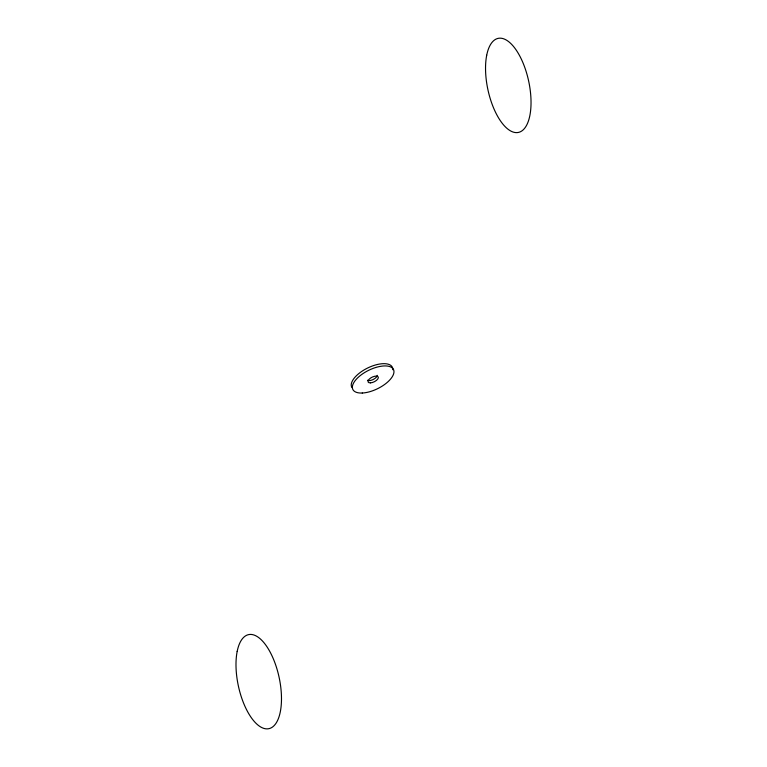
<?xml version="1.0" encoding="UTF-8"?>
<svg xmlns="http://www.w3.org/2000/svg" width="767" height="767" viewBox="0 0 767 767"><rect width="100%" height="100%" fill="white"/><g stroke="black" fill="none" stroke-linecap="round" stroke-linejoin="round"><path stroke-width="1.15" d="M351.804 387.373A22.636 10.211 -26.2 0 1 369.857 366.99A22.636 10.211 -26.2 0 1 392.838 369.732M377.239 375.351A5.657 2.55 -26.2 0 1 373.251 379.464A5.657 2.55 -26.2 0 1 367.47 380.25M486.709 55.234A48.11 20.824 77.8 0 0 512.807 131.943A48.11 20.824 77.8 0 0 525.309 68.963A48.11 20.824 77.8 0 0 486.709 55.234M237.166 651.471A48.11 20.824 77.8 0 0 263.254 728.19A48.11 20.824 77.8 0 0 275.756 665.2A48.11 20.824 77.8 0 0 237.166 651.471M362.283 393.02A22.636 10.211 -26.2 0 0 393.96 372.005A22.636 10.211 -26.2 0 0 363.222 373.433A22.636 10.211 -26.2 0 0 362.283 393.02M370.442 382.867A5.657 2.55 -26.2 0 0 378.352 377.613A5.657 2.55 -26.2 0 0 370.672 377.978A5.657 2.55 -26.2 0 0 370.442 382.867"/></g></svg>
